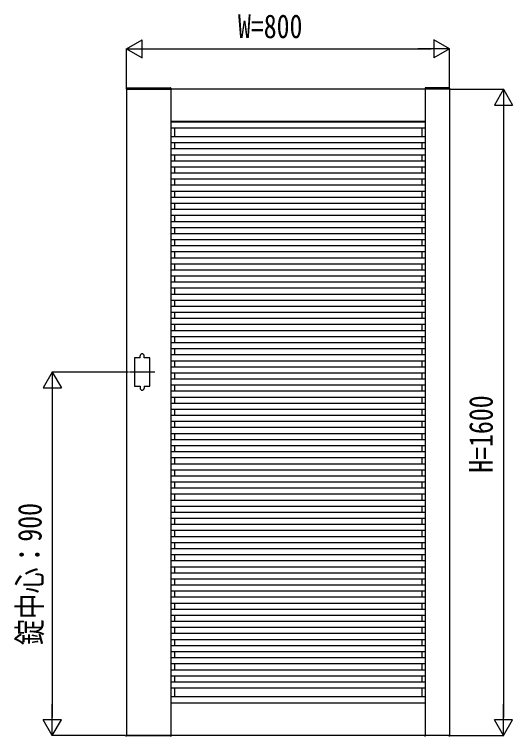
# Model space of a CAD drawing. Units: millimetres, scale not verified. Extents: x -8410 to 8410, y -5940 to 5940.
# Drawn here: x -1509 to -275, y -2905 to -1117 of the extents above; entities that cross this region are included whole.
import ezdxf
from ezdxf.enums import TextEntityAlignment as Align

# ---------------------------------------------------------------- set-up
doc = ezdxf.new("R2010")
doc.units = ezdxf.units.MM
doc.header["$LTSCALE"] = 30
doc.layers.add('0-3_YKK_A1', color=4, linetype='Continuous')
doc.layers.add('0-4_YKK_D', color=6, linetype='Continuous')
doc.styles.add('ＭＳ ゴシック', font='')
doc.styles.get('ＭＳ ゴシック').set_extended_font_data('MS Gothic')

msp = doc.modelspace()

# ---------------------------------------------------------------- linework, layer by layer
at = {"layer": '0-3_YKK_A1'}
for p, q in [((-1231.71, -1299.72), (-1231.85, -1302.27)), ((-1231.85, -1302.27), (-1120.85, -1302.27)), ((-1231.35, -1302.27), (-1231.35, -2902.27)), ((-431.35, -1302.27), (-1231.35, -1302.27)), ((-1230.71, -1298.77), (-1121.98, -1298.77)), ((-1121.35, -1302.27), (-1121.35, -2902.27)), ((-1120.98, -1299.72), (-1120.85, -1302.27)), ((-491.71, -1299.72), (-491.85, -1302.27)), ((-430.85, -1302.27), (-491.85, -1302.27)), ((-491.35, -1302.27), (-491.35, -2902.27)), ((-431.98, -1298.77), (-490.71, -1298.77)), ((-431.35, -1302.27), (-431.35, -2902.27)), ((-430.98, -1299.72), (-430.85, -1302.27)), ((-491.35, -1382.27), (-1121.35, -1382.27)), ((-491.35, -1383.37), (-1121.35, -1383.37)), ((-1112.55, -1382.27), (-1112.55, -1383.37)), ((-500.15, -1382.27), (-500.15, -1383.37)), ((-491.35, -1398.37), (-1121.35, -1398.37)), ((-1112.55, -1398.37), (-1112.55, -1420.07)), ((-500.15, -1398.37), (-500.15, -1420.07)), ((-491.35, -1420.07), (-1121.35, -1420.07)), ((-491.35, -1435.07), (-1121.35, -1435.07)), ((-1112.55, -1435.07), (-1112.55, -1450.07)), ((-500.15, -1435.07), (-500.15, -1450.07)), ((-491.35, -1450.07), (-1121.35, -1450.07)), ((-491.35, -1465.07), (-1121.35, -1465.07)), ((-1112.55, -1465.07), (-1112.55, -1480.07)), ((-500.15, -1465.07), (-500.15, -1480.07)), ((-491.35, -1480.07), (-1121.35, -1480.07)), ((-491.35, -1495.07), (-1121.35, -1495.07)), ((-1112.55, -1495.07), (-1112.55, -1510.07)), ((-500.15, -1495.07), (-500.15, -1510.07)), ((-491.35, -1510.07), (-1121.35, -1510.07)), ((-491.35, -1525.07), (-1121.35, -1525.07)), ((-1112.55, -1525.07), (-1112.55, -1540.07)), ((-500.15, -1525.07), (-500.15, -1540.07)), ((-491.35, -1540.07), (-1121.35, -1540.07)), ((-491.35, -1555.07), (-1121.35, -1555.07)), ((-1112.55, -1555.07), (-1112.55, -1570.07)), ((-500.15, -1555.07), (-500.15, -1570.07)), ((-491.35, -1570.07), (-1121.35, -1570.07)), ((-491.35, -1585.07), (-1121.35, -1585.07)), ((-1112.55, -1585.07), (-1112.55, -1600.07)), ((-500.15, -1585.07), (-500.15, -1600.07)), ((-491.35, -1600.07), (-1121.35, -1600.07)), ((-491.35, -1615.07), (-1121.35, -1615.07)), ((-1112.55, -1615.07), (-1112.55, -1630.07)), ((-500.15, -1615.07), (-500.15, -1630.07)), ((-491.35, -1630.07), (-1121.35, -1630.07)), ((-491.35, -1645.07), (-1121.35, -1645.07)), ((-491.35, -1660.07), (-1121.35, -1660.07)), ((-1112.55, -1645.07), (-1112.55, -1660.07)), ((-500.15, -1645.07), (-500.15, -1660.07)), ((-491.35, -1675.07), (-1121.35, -1675.07)), ((-1112.55, -1675.07), (-1112.55, -1690.07)), ((-500.15, -1675.07), (-500.15, -1690.07)), ((-491.35, -1690.07), (-1121.35, -1690.07)), ((-491.35, -1705.07), (-1121.35, -1705.07)), ((-1112.55, -1705.07), (-1112.55, -1720.07)), ((-500.15, -1705.07), (-500.15, -1720.07)), ((-491.35, -1720.07), (-1121.35, -1720.07)), ((-491.35, -1735.07), (-1121.35, -1735.07)), ((-491.35, -1750.07), (-1121.35, -1750.07)), ((-1112.55, -1735.07), (-1112.55, -1750.07)), ((-500.15, -1735.07), (-500.15, -1750.07)), ((-491.35, -1765.07), (-1121.35, -1765.07)), ((-1112.55, -1765.07), (-1112.55, -1780.07)), ((-500.15, -1765.07), (-500.15, -1780.07)), ((-491.35, -1780.07), (-1121.35, -1780.07)), ((-491.35, -1795.07), (-1121.35, -1795.07)), ((-1112.55, -1795.07), (-1112.55, -1810.07)), ((-500.15, -1795.07), (-500.15, -1810.07)), ((-491.35, -1810.07), (-1121.35, -1810.07)), ((-491.35, -1825.07), (-1121.35, -1825.07)), ((-491.35, -1840.07), (-1121.35, -1840.07)), ((-1112.55, -1825.07), (-1112.55, -1840.07)), ((-500.15, -1825.07), (-500.15, -1840.07)), ((-491.35, -1855.07), (-1121.35, -1855.07)), ((-1112.55, -1855.07), (-1112.55, -1870.07)), ((-500.15, -1855.07), (-500.15, -1870.07)), ((-491.35, -1870.07), (-1121.35, -1870.07)), ((-491.35, -1885.07), (-1121.35, -1885.07)), ((-1112.55, -1885.07), (-1112.55, -1900.07)), ((-500.15, -1885.07), (-500.15, -1900.07)), ((-491.35, -1900.07), (-1121.35, -1900.07)), ((-491.35, -1915.07), (-1121.35, -1915.07)), ((-491.35, -1930.07), (-1121.35, -1930.07)), ((-1112.55, -1915.07), (-1112.55, -1930.07)), ((-500.15, -1915.07), (-500.15, -1930.07)), ((-491.35, -1945.07), (-1121.35, -1945.07)), ((-1112.55, -1945.07), (-1112.55, -1960.07)), ((-500.15, -1945.07), (-500.15, -1960.07)), ((-1197.35, -1967.27), (-1197.35, -1962.27)), ((-1187.35, -1967.27), (-1187.35, -1962.27)), ((-491.35, -1960.07), (-1121.35, -1960.07)), ((-491.35, -1975.07), (-1121.35, -1975.07)), ((-1112.55, -1975.07), (-1112.55, -1990.07)), ((-500.15, -1975.07), (-500.15, -1990.07)), ((-1160.85, -2002.27), (-1223.85, -2002.27)), ((-491.35, -1990.07), (-1121.35, -1990.07)), ((-491.35, -2005.07), (-1121.35, -2005.07)), ((-491.35, -2020.07), (-1121.35, -2020.07)), ((-1112.55, -2005.07), (-1112.55, -2020.07)), ((-500.15, -2005.07), (-500.15, -2020.07)), ((-1197.35, -2037.27), (-1197.35, -2042.27)), ((-1187.35, -2037.27), (-1187.35, -2042.27)), ((-491.35, -2035.07), (-1121.35, -2035.07)), ((-1112.55, -2035.07), (-1112.55, -2050.07)), ((-500.15, -2035.07), (-500.15, -2050.07)), ((-491.35, -2050.07), (-1121.35, -2050.07)), ((-491.35, -2065.07), (-1121.35, -2065.07)), ((-1112.55, -2065.07), (-1112.55, -2080.07)), ((-500.15, -2065.07), (-500.15, -2080.07)), ((-491.35, -2080.07), (-1121.35, -2080.07)), ((-491.35, -2095.07), (-1121.35, -2095.07)), ((-1112.55, -2095.07), (-1112.55, -2110.07)), ((-500.15, -2095.07), (-500.15, -2110.07)), ((-491.35, -2110.07), (-1121.35, -2110.07)), ((-491.35, -2125.07), (-1121.35, -2125.07)), ((-1112.55, -2125.07), (-1112.55, -2140.07)), ((-500.15, -2125.07), (-500.15, -2140.07)), ((-491.35, -2140.07), (-1121.35, -2140.07)), ((-491.35, -2155.07), (-1121.35, -2155.07)), ((-1112.55, -2155.07), (-1112.55, -2170.07)), ((-500.15, -2155.07), (-500.15, -2170.07)), ((-491.35, -2170.07), (-1121.35, -2170.07)), ((-491.35, -2185.07), (-1121.35, -2185.07)), ((-1112.55, -2185.07), (-1112.55, -2200.07)), ((-500.15, -2185.07), (-500.15, -2200.07)), ((-491.35, -2200.07), (-1121.35, -2200.07)), ((-491.35, -2215.07), (-1121.35, -2215.07)), ((-1112.55, -2215.07), (-1112.55, -2230.07)), ((-500.15, -2215.07), (-500.15, -2230.07)), ((-491.35, -2230.07), (-1121.35, -2230.07)), ((-491.35, -2245.07), (-1121.35, -2245.07)), ((-1112.55, -2245.07), (-1112.55, -2260.07)), ((-500.15, -2245.07), (-500.15, -2260.07)), ((-491.35, -2260.07), (-1121.35, -2260.07)), ((-491.35, -2275.07), (-1121.35, -2275.07)), ((-1112.55, -2275.07), (-1112.55, -2290.07)), ((-500.15, -2275.07), (-500.15, -2290.07)), ((-491.35, -2290.07), (-1121.35, -2290.07)), ((-491.35, -2305.07), (-1121.35, -2305.07)), ((-1112.55, -2305.07), (-1112.55, -2320.07)), ((-500.15, -2305.07), (-500.15, -2320.07)), ((-491.35, -2320.07), (-1121.35, -2320.07)), ((-491.35, -2335.07), (-1121.35, -2335.07)), ((-1112.55, -2335.07), (-1112.55, -2350.07)), ((-500.15, -2335.07), (-500.15, -2350.07)), ((-491.35, -2350.07), (-1121.35, -2350.07)), ((-491.35, -2365.07), (-1121.35, -2365.07)), ((-1112.55, -2365.07), (-1112.55, -2380.07)), ((-500.15, -2365.07), (-500.15, -2380.07)), ((-491.35, -2380.07), (-1121.35, -2380.07)), ((-491.35, -2395.07), (-1121.35, -2395.07)), ((-1112.55, -2395.07), (-1112.55, -2410.07)), ((-500.15, -2395.07), (-500.15, -2410.07)), ((-491.35, -2410.07), (-1121.35, -2410.07)), ((-491.35, -2425.07), (-1121.35, -2425.07)), ((-1112.55, -2425.07), (-1112.55, -2440.07)), ((-500.15, -2425.07), (-500.15, -2440.07)), ((-491.35, -2440.07), (-1121.35, -2440.07)), ((-491.35, -2455.07), (-1121.35, -2455.07)), ((-1112.55, -2455.07), (-1112.55, -2470.07)), ((-500.15, -2455.07), (-500.15, -2470.07)), ((-491.35, -2470.07), (-1121.35, -2470.07)), ((-491.35, -2485.07), (-1121.35, -2485.07)), ((-491.35, -2500.07), (-1121.35, -2500.07)), ((-1112.55, -2485.07), (-1112.55, -2500.07)), ((-500.15, -2485.07), (-500.15, -2500.07)), ((-491.35, -2515.07), (-1121.35, -2515.07)), ((-1112.55, -2515.07), (-1112.55, -2530.07)), ((-500.15, -2515.07), (-500.15, -2530.07)), ((-491.35, -2530.07), (-1121.35, -2530.07)), ((-491.35, -2545.07), (-1121.35, -2545.07)), ((-1112.55, -2545.07), (-1112.55, -2560.07)), ((-500.15, -2545.07), (-500.15, -2560.07)), ((-491.35, -2560.07), (-1121.35, -2560.07)), ((-491.35, -2575.07), (-1121.35, -2575.07)), ((-491.35, -2590.07), (-1121.35, -2590.07)), ((-1112.55, -2575.07), (-1112.55, -2590.07)), ((-500.15, -2575.07), (-500.15, -2590.07)), ((-491.35, -2605.07), (-1121.35, -2605.07)), ((-1112.55, -2605.07), (-1112.55, -2620.07)), ((-500.15, -2605.07), (-500.15, -2620.07)), ((-491.35, -2620.07), (-1121.35, -2620.07)), ((-491.35, -2635.07), (-1121.35, -2635.07)), ((-1112.55, -2635.07), (-1112.55, -2650.07)), ((-500.15, -2635.07), (-500.15, -2650.07)), ((-491.35, -2650.07), (-1121.35, -2650.07)), ((-491.35, -2665.07), (-1121.35, -2665.07)), ((-491.35, -2680.07), (-1121.35, -2680.07)), ((-1112.55, -2665.07), (-1112.55, -2680.07)), ((-500.15, -2665.07), (-500.15, -2680.07)), ((-491.35, -2695.07), (-1121.35, -2695.07)), ((-1112.55, -2695.07), (-1112.55, -2710.07)), ((-500.15, -2695.07), (-500.15, -2710.07)), ((-491.35, -2710.07), (-1121.35, -2710.07)), ((-491.35, -2725.07), (-1121.35, -2725.07)), ((-1112.55, -2725.07), (-1112.55, -2740.07)), ((-500.15, -2725.07), (-500.15, -2740.07)), ((-491.35, -2740.07), (-1121.35, -2740.07)), ((-491.35, -2755.07), (-1121.35, -2755.07)), ((-491.35, -2770.07), (-1121.35, -2770.07)), ((-1112.55, -2755.07), (-1112.55, -2770.07)), ((-500.15, -2755.07), (-500.15, -2770.07)), ((-491.35, -2785.07), (-1121.35, -2785.07)), ((-1112.55, -2785.07), (-1112.55, -2806.77)), ((-500.15, -2785.07), (-500.15, -2806.77)), ((-491.35, -2806.77), (-1121.35, -2806.77)), ((-491.35, -2821.77), (-1121.35, -2821.77)), ((-491.35, -2822.27), (-1121.35, -2822.27)), ((-1112.55, -2821.77), (-1112.55, -2822.27)), ((-500.15, -2821.77), (-500.15, -2822.27)), ((-1231.85, -2902.27), (-1120.85, -2902.27)), ((-1231.71, -2904.82), (-1231.85, -2902.27)), ((-431.35, -2902.27), (-1231.35, -2902.27)), ((-1120.98, -2904.82), (-1120.85, -2902.27)), ((-430.85, -2902.27), (-491.85, -2902.27)), ((-491.71, -2904.82), (-491.85, -2902.27)), ((-430.98, -2904.82), (-430.85, -2902.27))]:
    msp.add_line(p, q, dxfattribs=at)
for points in [[(-1197.35, -1967.27), (-1211.35, -1967.27), (-1211.35, -2037.27), (-1197.35, -2037.27)], [(-1187.35, -2037.27), (-1173.35, -2037.27), (-1173.35, -1967.27), (-1187.35, -1967.27)]]:
    msp.add_lwpolyline(points, dxfattribs=at)
for centre, radius, start, end in [((-1230.71, -1299.77), 1, 90, 177), ((-1121.98, -1299.77), 1, 3, 90), ((-490.71, -1299.77), 1, 90, 177), ((-431.98, -1299.77), 1, 3, 90), ((-1192.35, -1962.27), 5, 0, 180), ((-1192.35, -2042.27), 5, 180, 0)]:
    msp.add_arc(centre, radius, start, end, dxfattribs=at)
at = {"layer": '0-4_YKK_D'}
for p, q in [((-1231.35, -1202.27), (-1192.38, -1179.77)), ((-1192.38, -1224.77), (-1192.38, -1179.77)), ((-431.35, -1202.27), (-470.32, -1179.77)), ((-470.32, -1179.77), (-470.32, -1224.77)), ((-1231.35, -1300.27), (-1231.35, -1201.27)), ((-1231.35, -1202.27), (-1192.38, -1224.77)), ((-1231.35, -1202.27), (-1153.4, -1202.27)), ((-1186.35, -1202.27), (-476.35, -1202.27)), ((-431.35, -1202.27), (-509.29, -1202.27)), ((-431.35, -1202.27), (-470.32, -1224.77)), ((-431.35, -1300.27), (-431.35, -1201.27)), ((-429.35, -1302.27), (-296.55, -1302.27)), ((-297.55, -1302.27), (-320.05, -1341.24)), ((-297.55, -1302.27), (-275.05, -1341.24)), ((-297.55, -1302.27), (-297.55, -1380.21)), ((-320.05, -1341.24), (-275.05, -1341.24)), ((-297.55, -1347.27), (-297.55, -2857.27)), ((-1414.87, -2002.27), (-1437.37, -2041.24)), ((-1225.85, -2002.27), (-1415.87, -2002.27)), ((-1414.87, -2002.27), (-1392.37, -2041.24)), ((-1414.87, -2002.27), (-1414.87, -2080.21)), ((-1437.37, -2041.24), (-1392.37, -2041.24)), ((-1414.87, -2047.27), (-1414.87, -2857.27)), ((-1414.87, -2902.27), (-1414.87, -2824.33)), ((-297.55, -2902.27), (-297.55, -2824.33)), ((-1414.87, -2902.27), (-1437.37, -2863.3)), ((-1392.37, -2863.3), (-1437.37, -2863.3)), ((-1414.87, -2902.27), (-1392.37, -2863.3)), ((-297.55, -2902.27), (-320.05, -2863.3)), ((-275.05, -2863.3), (-320.05, -2863.3)), ((-297.55, -2902.27), (-275.05, -2863.3)), ((-1233.35, -2902.27), (-1415.87, -2902.27)), ((-429.35, -2902.27), (-296.55, -2902.27))]:
    msp.add_line(p, q, dxfattribs=at)

# ---------------------------------------------------------------- texts
at = {"layer": '0-4_YKK_D', "style": 'ＭＳ ゴシック', "width": 0.8}
msp.add_text('W=800', height=58.65, dxfattribs=at).set_placement((-955.08, -1193.27), align=Align.BOTTOM_LEFT)
for s, p in [('H=1600', (-306.55, -2251.6)), ('錠中心：900', (-1423.87, -2678.4))]:
    msp.add_text(s, height=58.65, rotation=90, dxfattribs=at).set_placement(p, align=Align.BOTTOM_LEFT)

doc.saveas('drawing.dxf')
